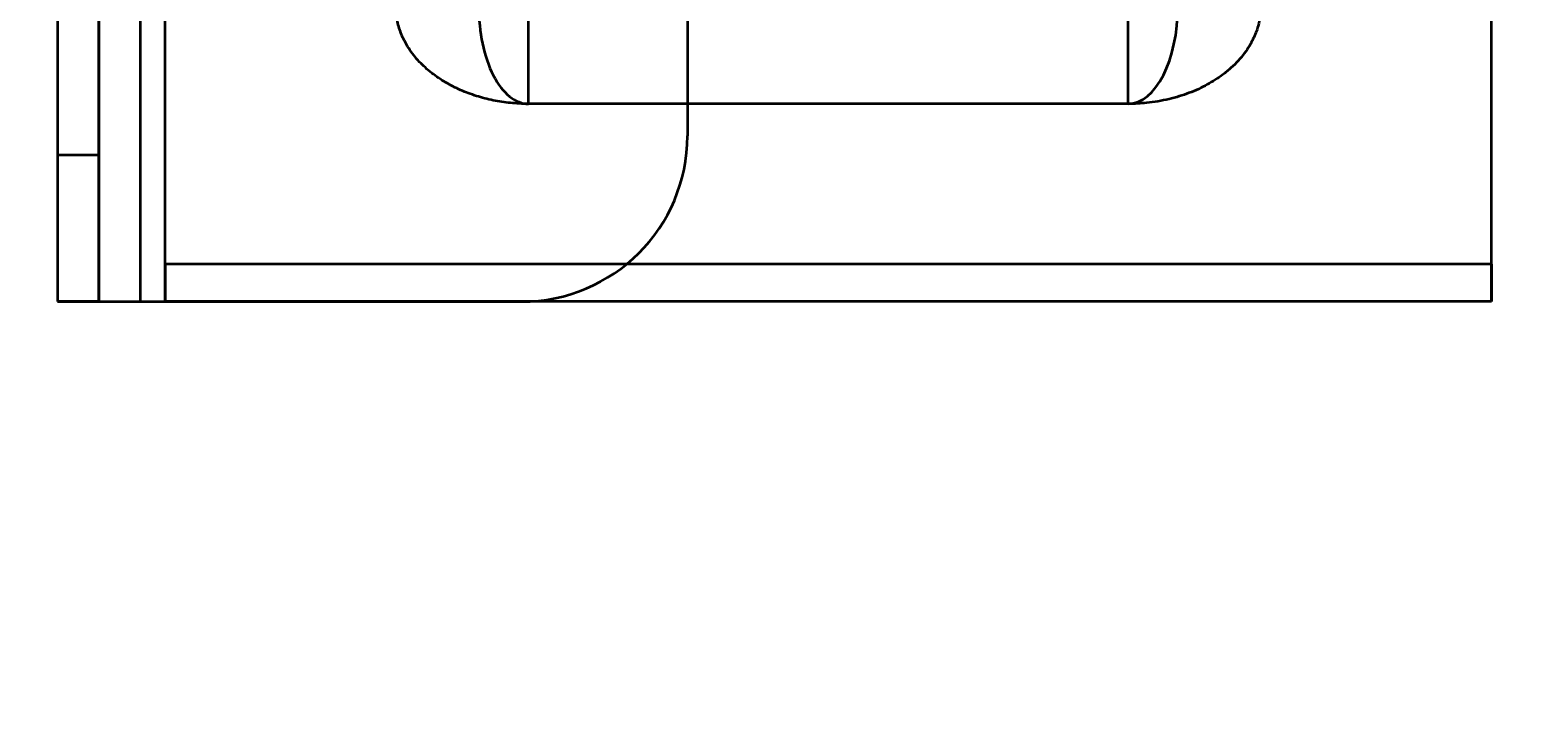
# Model space of a CAD drawing. Header units: millimetres. Extents: x -178 to 3694, y -325 to 1836.
# Drawn here: x 73.4 to 164.3, y 25 to 66.4 of the extents above; entities that cross this region are included whole.
import ezdxf

# ---------------------------------------------------------------- set-up
doc = ezdxf.new("R2010")
doc.units = ezdxf.units.MM
doc.styles.get("Standard").update_dxf_attribs({"font": 'arial.ttf'})
doc.dimstyles.new('CGJ', dxfattribs={"dimscale": 13, "dimtxt": 2.25, "dimasz": 2.25, "dimexe": 1, "dimexo": 1.25, "dimgap": 1.15, "dimtad": 1, "dimtoh": 1, "dimdec": 1, "dimdsep": 46, "dimtxsty": 'Standard', "dimcen": 0, "dimclrd": 2, "dimclre": 2, "dimclrt": 2, "dimadec": 0, "dimazin": 0, "dimtfac": 1, "dimtdec": 1, "dimtmove": 0, "dimatfit": 0, "dimfxl": 1, "dimtolj": 1, "dimtzin": 0, "dimlwe": -1, "dimarcsym": 2})

# ---------------------------------------------------------------- blocks, each defined once
blk = doc.blocks.new('*D57')
at = {"color": 2, "transparency": 16777216}
for p, q in [((0.015, 8.75), (0.015, -153.5)), ((1500.015, 8.75), (1500.015, -153.5))]:
    blk.add_line(p, q, dxfattribs=at)
at = {"color": 2, "lineweight": -2, "transparency": 16777216}
blk.add_line((29.265, -140.5), (1470.765, -140.5), dxfattribs=at)
at = {"color": 2, "transparency": 16777216}
for points in [[(29.265, -135.625), (29.265, -145.375), (0.015, -140.5)], [(1470.765, -135.625), (1470.765, -145.375), (1500.015, -140.5)]]:
    blk.add_solid(points, dxfattribs=at)
at = {"layer": 'Defpoints', "color": 0, "transparency": 16777216}
for p in [(0.015, 25), (1500.015, 25), (1500.015, -140.5)]:
    blk.add_point(p, dxfattribs=at)
at = {"color": 2, "transparency": 16777216, "insert": (750.015, -110.416), "char_height": 29.25, "attachment_point": 5}
blk.add_mtext('\\A1;1200 / 1350 / 1500 / 1650 / 1800', dxfattribs=at)

msp = doc.modelspace()

# ---------------------------------------------------------------- linework, layer by layer
at = {"color": 7, "linetype": 'Continuous', "lineweight": 35}
for p, q in [((75.015, 550), (75.015, 50)), ((77.515, 550), (77.515, 50)), ((80.015, 550), (80.015, 50)), ((80.015, 550), (80.015, 50)), ((113.015, 540), (113.015, 60)), ((113.015, 540), (113.015, 60)), ((103.429, 61.938), (103.429, 263)), ((103.429, 61.938), (103.429, 263)), ((139.601, 61.938), (139.601, 263)), ((139.601, 61.938), (139.601, 263)), ((75.015, 239.427), (75.015, 58.85)), ((77.515, 58.85), (77.515, 239.427)), ((81.515, 52.27), (81.515, 100.559)), ((161.515, 52.27), (161.515, 100.559)), ((81.515, 50), (81.515, 98.289)), ((161.515, 50), (161.515, 98.289)), ((139.601, 61.938), (103.429, 61.938)), ((139.601, 61.938), (103.429, 61.938)), ((75.015, 58.85), (75.015, 50)), ((77.515, 58.85), (75.015, 58.85)), ((77.515, 50), (77.515, 58.85)), ((81.515, 52.27), (81.515, 50)), ((161.515, 52.27), (81.515, 52.27)), ((161.515, 52.27), (161.515, 50)), ((75.015, 50), (80.015, 50)), ((75.015, 50), (77.515, 50)), ((77.515, 50), (75.015, 50)), ((77.515, 50), (80.015, 50)), ((80.015, 50), (103.015, 50)), ((80.015, 50), (103.015, 50)), ((161.515, 50), (81.515, 50))]:
    msp.add_line(p, q, dxfattribs=at)
msp.add_arc((103.015, 60), 10, 270, 0, dxfattribs=at)
msp.add_arc((103.015, 60), 10, 270, 0, dxfattribs=at)
for centre, start_param, end_param in [((103.429, 67.828), 1.570796, 3.141593), ((139.601, 67.828), 3.141593, 4.712389)]:
    msp.add_ellipse(centre, major_axis=(0, 5.889), ratio=0.5094, start_param=start_param, end_param=end_param, dxfattribs=at)
for points, knots in [([(103.429, 61.938), (103.25, 61.941), (102.89, 61.946), (102.354, 61.988), (101.825, 62.053), (101.302, 62.146), (100.789, 62.263), (100.286, 62.407), (99.798, 62.575), (99.326, 62.767), (98.875, 62.98), (98.431, 63.223), (98, 63.495), (97.585, 63.798), (97.205, 64.12), (96.84, 64.477), (96.502, 64.869), (96.195, 65.298), (95.938, 65.742), (95.742, 66.178), (95.599, 66.599), (95.502, 67.004), (95.441, 67.414), (95.433, 67.69), (95.429, 67.828)], [0, 0, 0, 0, 0.038087, 0.076441, 0.114653, 0.152866, 0.192089, 0.231316, 0.271515, 0.311717, 0.352806, 0.393898, 0.440124, 0.486354, 0.533526, 0.580702, 0.635936, 0.691174, 0.747558, 0.803945, 0.852639, 0.901333, 0.950666, 1, 1, 1, 1]), ([(147.601, 67.828), (147.594, 67.628), (147.578, 67.229), (147.462, 66.697), (147.309, 66.232), (147.136, 65.834), (146.909, 65.416), (146.617, 64.981), (146.244, 64.531), (145.807, 64.097), (145.338, 63.712), (144.857, 63.38), (144.372, 63.092), (143.845, 62.827), (143.28, 62.59), (142.686, 62.387), (142.06, 62.216), (141.399, 62.081), (140.759, 61.994), (140.157, 61.947), (139.787, 61.941), (139.601, 61.938)], [0, 0, 0, 0, 0.0714518, 0.1429019, 0.191934, 0.2410069, 0.2900346, 0.3493169, 0.4085941, 0.4694717, 0.5303407, 0.5783801, 0.6264147, 0.6757401, 0.7250591, 0.773185, 0.8213047, 0.8713572, 0.9214043, 0.9605578, 1, 1, 1, 1])]:
    msp.add_open_spline(points, degree=3, knots=knots, dxfattribs=at)

# ---------------------------------------------------------------- dimensions: what is measured, and where the dimension line sits
dim = msp.add_linear_dim(base=(1500.015, -140.5), p1=(0.015, 25), p2=(1500.015, 25), angle=180, text='1200 / 1350 / <> / 1650 / 1800', dimstyle='CGJ')
dim.commit()
dim.dimension.update_dxf_attribs({"geometry": '*D57', "text_midpoint": (750.015, -140.5), "dimtype": 160})

doc.saveas('drawing.dxf')
